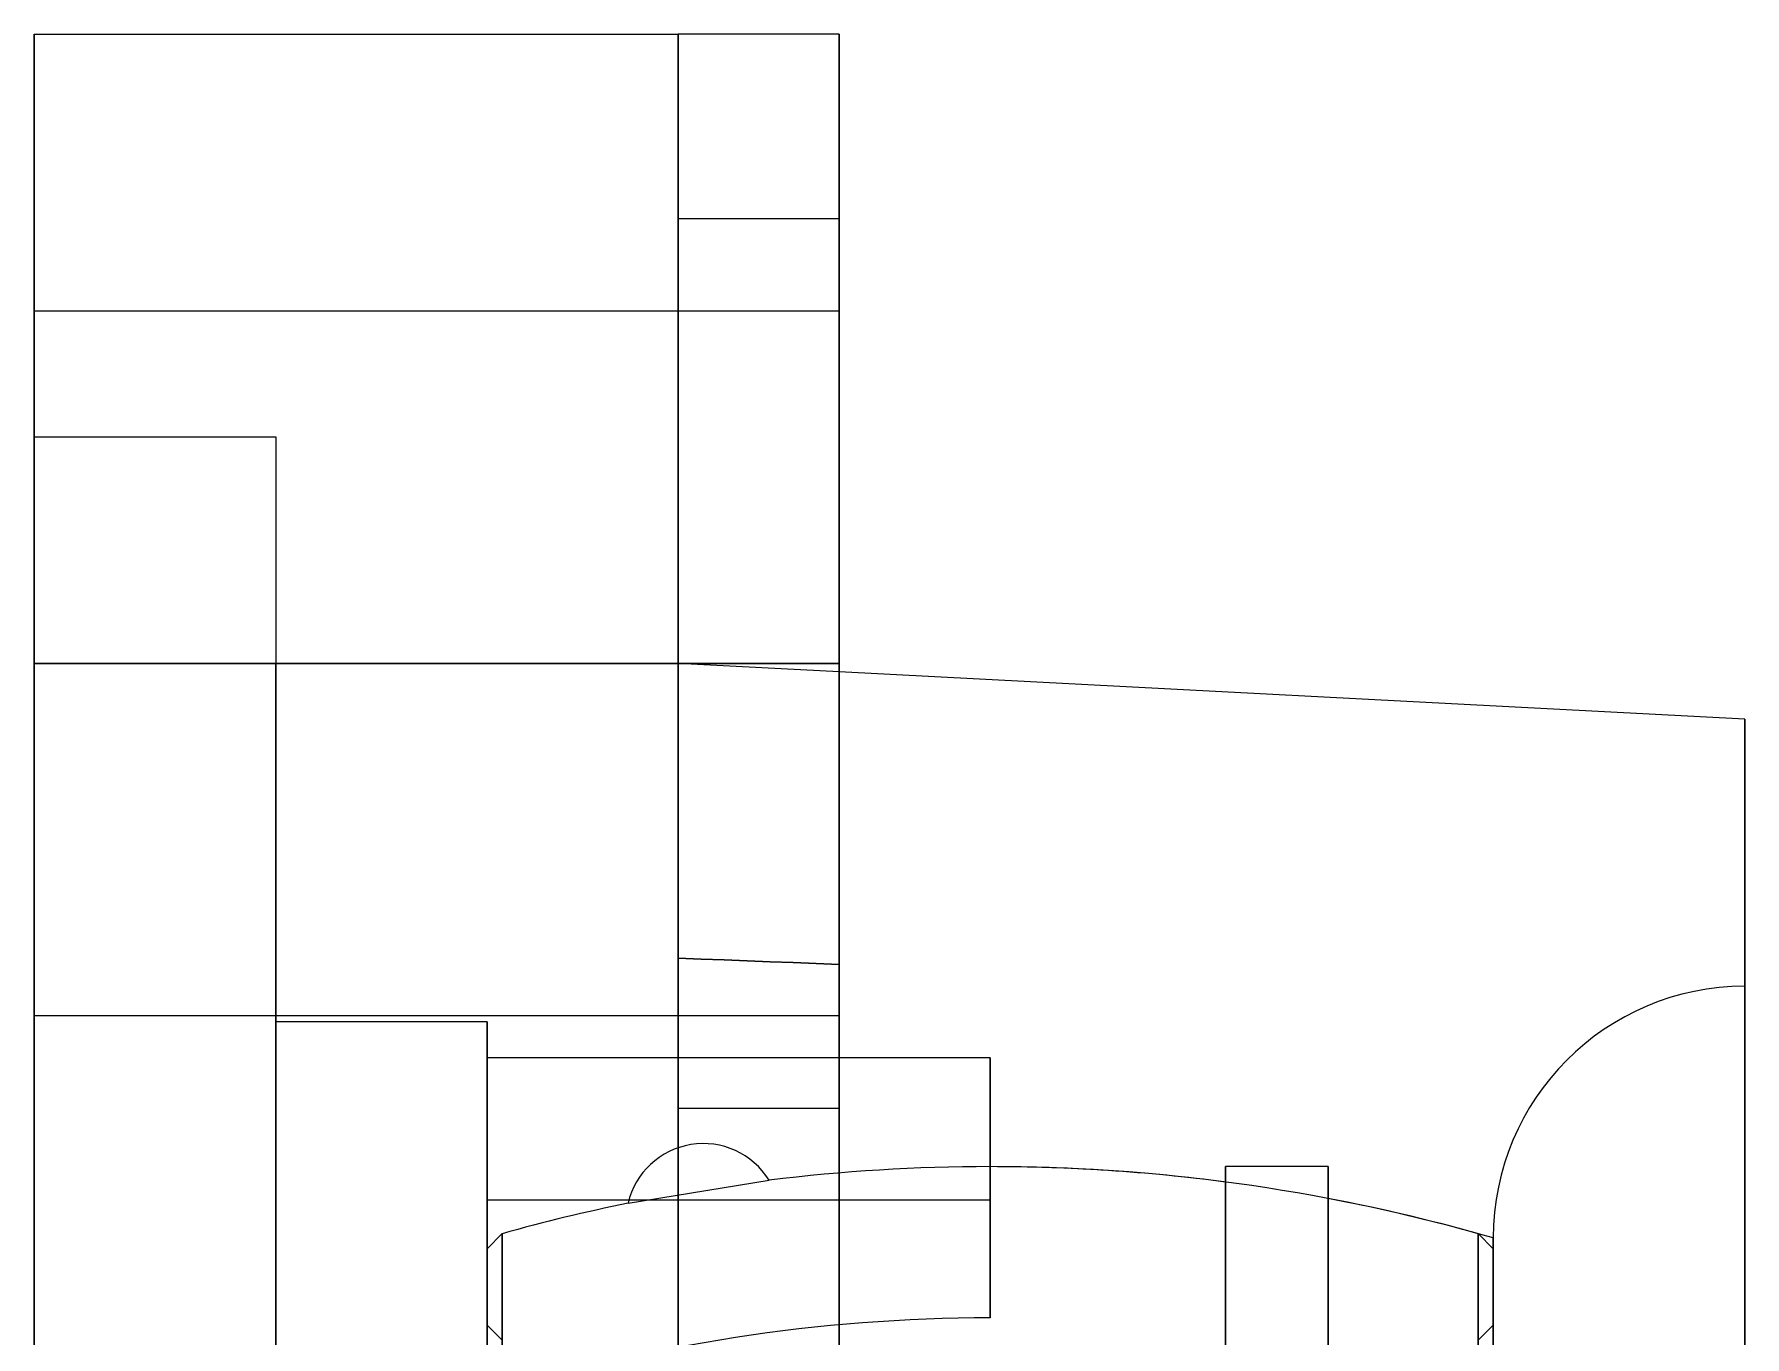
# Model space of a CAD drawing. Header units: millimetres. Extents: x 150937 to 394412, y 327166 to 584759.
# Drawn here: x 231709.06 to 231743.06, y 405811.21 to 405837.09 of the extents above; entities that cross this region are included whole.
import ezdxf

# ---------------------------------------------------------------- set-up
doc = ezdxf.new("R2010")
doc.units = ezdxf.units.MM
doc.layers.add('MAIN-1', color=7, linetype='Continuous')

# ---------------------------------------------------------------- blocks, each defined once
blk = doc.blocks.new('Bearing_ucf207')
at = {"layer": 'MAIN-1'}
for p, q in [((0, 58.5), (0, 58.5)), ((0, 46), (0, 58.5)), ((0, 58.5), (0, 46)), ((0, 58.5), (12.8, 58.5)), ((0, 58.5), (12.8, 58.5)), ((12.8, 58.5), (12.8, 46)), ((12.8, 54.839), (12.8, 58.5)), ((12.8, 58.5), (12.8, 58.5)), ((12.8, 58.5), (12.8, 54.839)), ((12.8, 46), (12.8, 58.5)), ((16, 58.5), (12.8, 58.5)), ((16, 58.5), (12.8, 58.5)), ((16, 58.5), (16, 37.161)), ((16, 37.161), (16, 58.5)), ((16, 58.5), (16, 54.839)), ((12.8, 54.839), (16, 54.839)), ((12.8, 40.142), (12.8, 54.839)), ((12.8, 54.839), (12.8, 40.142)), ((12.8, 54.839), (16, 54.839)), ((16, 40.019), (16, 54.839)), ((16, 54.839), (16, 40.019)), ((0, 46), (0, 53)), ((0, 46), (0, 53)), ((16, 53), (0, 53)), ((16, 53), (0, 53)), ((16, 53), (16, 46)), ((16, 53), (16, 46)), ((0, 46), (0, 50.5)), ((0, 50.5), (0, 50.5)), ((0, 46), (0, 50.5)), ((0, 50.5), (4.8, 50.5)), ((0, 50.5), (4.8, 50.5)), ((4.8, 50.5), (4.8, 46)), ((4.8, 50.5), (4.8, 46)), ((4.8, 50.5), (4.8, 50.5)), ((0, -46), (0, 46)), ((0, 46), (0, -46)), ((0, 31), (0, 46)), ((0, 46), (0, 31)), ((0, 39), (0, 46)), ((0, 39), (0, 46)), ((16, 46), (0, 46)), ((0, 46), (16, 46)), ((16, 46), (0, 46)), ((0, 46), (16, 46)), ((0, 46), (4.8, 46)), ((0, 46), (4.8, 46)), ((0, 46), (12.8, 46)), ((0, 46), (12.8, 46)), ((4.8, 46), (4.8, 31)), ((4.8, 31), (4.8, 46)), ((12.8, 46), (12.8, 40.142)), ((12.8, 46), (12.8, 37.161)), ((12.8, -46), (12.8, 46)), ((12.8, 37.161), (12.8, 46)), ((12.8, 46), (12.8, -46)), ((16, 45.832), (12.8, 46)), ((16, 46), (16, 39)), ((16, 46), (16, 39)), ((34, 44.889), (16, 45.832)), ((34, 0), (34, 44.889)), ((34, 44.889), (34, 0)), ((13.258, 40.124), (12.8, 40.142)), ((12.8, 40.142), (13.258, 40.124)), ((13.716, 40.107), (13.258, 40.124)), ((13.258, 40.124), (13.716, 40.107)), ((14.173, 40.089), (13.716, 40.107)), ((13.716, 40.107), (14.173, 40.089)), ((14.63, 40.071), (14.173, 40.089)), ((14.173, 40.089), (14.63, 40.071)), ((15.087, 40.054), (14.63, 40.071)), ((14.63, 40.071), (15.087, 40.054)), ((15.544, 40.036), (15.087, 40.054)), ((15.087, 40.054), (15.544, 40.036)), ((16, 40.019), (15.544, 40.036)), ((15.544, 40.036), (16, 40.019)), ((16, 22.341), (16, 40.019)), ((16, 40.019), (16, 22.341)), ((34, -39.583), (34, 39.583)), ((34, 39.583), (34, -39.583)), ((16, 39), (0, 39)), ((16, 39), (0, 39)), ((4.8, 0), (4.8, 38.88)), ((9, 38.88), (4.8, 38.88)), ((9, 0), (9, 38.88)), ((9, 38.88), (9, 0)), ((9, 35.339), (9, 38.16)), ((19, 38.16), (9, 38.16)), ((19, 35.339), (19, 38.16)), ((19, 38.16), (19, 35.339)), ((12.8, 37.161), (16, 37.161)), ((12.8, 37.161), (12.8, 22.464)), ((12.8, 22.464), (12.8, 37.161)), ((12.8, 37.161), (16, 37.161)), ((16, 37.161), (16, 22.341)), ((16, 22.341), (16, 37.161)), ((11.803, 35.273), (14.607, 35.731)), ((11.803, 35.273), (14.607, 35.731)), ((19, 36), (19, 32.995)), ((19, 32.995), (19, 36)), ((23.68, 0), (23.68, 36)), ((23.68, 36), (23.68, 2.392)), ((25.72, 36), (23.68, 36)), ((25.72, 0), (25.72, 36)), ((25.72, 36), (25.72, 2.392)), ((23.68, 35.695), (23.68, 2.392)), ((23.68, 3.499), (23.68, 35.695)), ((25.72, 35.367), (25.72, 2.392)), ((25.72, 3.467), (25.72, 35.367)), ((9, 35.339), (9, 31.443)), ((9, 31.443), (9, 35.339)), ((9, 35.339), (19, 35.339)), ((9, 35.339), (19, 35.339)), ((19, 32.995), (19, 35.339)), ((19, 35.339), (19, 32.995)), ((9.3, 34.669), (9, 34.369)), ((9, 0), (9, 34.369)), ((9, 34.369), (9, 0)), ((9.3, 0), (9.3, 34.669)), ((9.3, 34.669), (9.3, 0)), ((28.7, 0), (28.7, 34.669)), ((28.7, 34.669), (28.7, 0)), ((28.7, 34.669), (29, 34.369)), ((29, 34.583), (29, -34.583)), ((29, 34.369), (29, 34.583)), ((29, -34.369), (29, 34.369)), ((29, 0), (29, 34.369)), ((29, 34.369), (29, 0)), ((9, 0), (9, 32.85)), ((9, 32.85), (9.3, 32.55)), ((29, 32.85), (28.7, 32.55)), ((29, 0), (29, 32.85))]:
    blk.add_line(p, q, dxfattribs=at)
for centre, radius, start, end in [((34, 34.583), 5, 90, 180), ((13.3, 34.92), 1.538, 31.8133, 166.728), ((19, 0), 36, 90, 97.0086), ((19, 0), 36, 82.5304, 90), ((19, 0), 36, 74.3688, 90), ((19, 0), 36, 73.8724, 79.2417), ((19, 0), 36, 101.5327, 105.6312), ((19, 0), 32.995, 90, 107.6427), ((19, 0), 32.995, 90, 107.6427)]:
    blk.add_arc(centre, radius, start, end, dxfattribs=at)

msp = doc.modelspace()

# ---------------------------------------------------------------- block references
msp.add_blockref('Bearing_ucf207', (231709.061, 405778.594))

doc.saveas('drawing.dxf')
